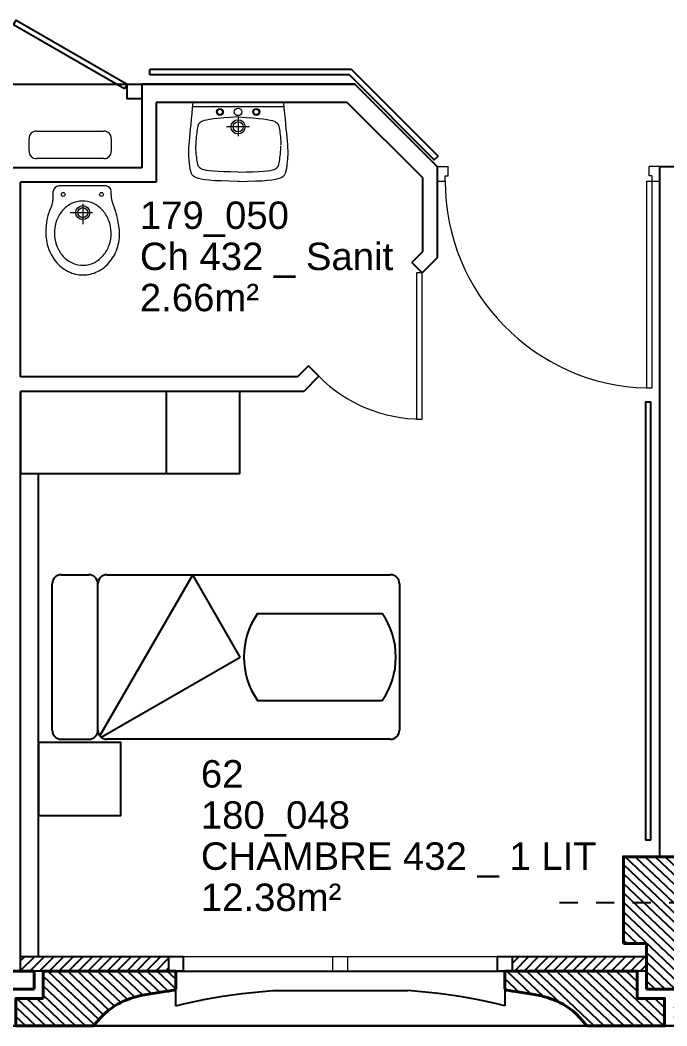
# Model space of a CAD drawing. Header units: metres. Extents: x -8 to 211, y -5 to 116.
# Drawn here: x 178.15 to 181.69, y 45.27 to 50.77 of the extents above; entities that cross this region are included whole.
import ezdxf

# ---------------------------------------------------------------- set-up
doc = ezdxf.new("R2010")
doc.units = ezdxf.units.M
doc.header["$LTSCALE"] = 0.6
doc.header["$MEASUREMENT"] = 0
doc.linetypes.add('CACHÉ', pattern=[0.25, 0.125, -0.125])
doc.linetypes.add('CONTINU', pattern=[0])
doc.layers.get('0').update_dxf_attribs({"linetype": 'CONTINUOUS'})
for name, color, linetype in [('001axes', 1, 'CONTINUOUS'), ('009 main courante', 181, 'CONTINUOUS'), ('400 Lits', 150, 'CONTINUOUS'), ('A_AGENC', 204, 'CONTINUOUS'), ('A_EQMP', 142, 'CONTINUOUS'), ('A_Etiqu_Local', 8, 'CONTINUOUS'), ('A_Etiqu_Local_ancien', 8, 'CONTINUOUS'), ('A_HACH_CLOIS', 7, 'CONTINU'), ('A_HACH_STRUC', 7, 'CONTINUOUS'), ('A_MUR_CLOIS', 8, 'CONTINU'), ('A_MURS_ALÈG', 7, 'CONTINU')]:
    doc.layers.add(name, color=color, linetype=linetype)
for name, color, linetype, lineweight in [('A_CHASS', 4, 'CONTINU', 0), ('A_MURS_STRU', 7, 'CONTINU', 40), ('A_PORTE', 8, 'CONTINU', 0), ('A_SANI', 5, 'CONTINU', 0), ('CONTOUR', 54, 'CONTINUOUS', 30)]:
    doc.layers.add(name, color=color, linetype=linetype, lineweight=lineweight)
doc.styles.add('Attribut', font='arial.ttf')

# ---------------------------------------------------------------- blocks, each defined once
blk = doc.blocks.new('A_Etiqu_Local')
at = {"style": 'Attribut', "flags": 1}
for tag, p in [('CODE_HOPITAL', (-0.4463, 1.632)), ('CODE_SITE', (-0.4463, 1.407)), ('CODE_BATIMENT', (-0.4463, 1.182)), ('CODE_SECTEUR', (-0.4463, 0.957)), ('CODE_ETAGE', (-0.4463, 0.732)), ('NOM_NORMALISE', (-0.4463, -0.843)), ('SECTEUR_ACTIVITE', (-0.4463, -1.068)), ('SOUS_SECTEUR_ACTIVITE', (-0.4463, -1.293)), ('VOLUME', (-0.4463, -1.518)), ('SERVICE', (-0.4463, -1.743)), ('CODE_UG', (-0.4463, -1.968)), ('CODE_UA', (-0.4463, -2.193)), ('CODE_POLE', (-0.4463, -2.418)), ('OCCUPANT_EXTERNE', (-0.4463, -2.643)), ('DISPONIBILITE', (-0.4463, -2.868)), ('ACCES_HANDICAPES', (-0.4463, -3.093)), ('NATURE_SOL', (-0.4463, -3.318)), ('RISQUE_LABORATOIRE', (-0.4463, -3.543)), ('AMIANTE', (-0.4463, -3.768))]:
    blk.add_attdef(tag, p, '', height=0.15, dxfattribs=at)
at = {"layer": 'A_Etiqu_Local', "style": 'Attribut'}
for tag, p in [('CODE_PIECE', (-0.4463, 0.282)), ('NOM_USAGE', (-0.4463, 0.057)), ('SURFACE', (-0.4463, -0.168))]:
    blk.add_attdef(tag, p, '', height=0.15, dxfattribs=at)
at = {"layer": 'A_Etiqu_Local_ancien', "style": 'Attribut'}
blk.add_attdef('CODE_PIECE_ANCIEN', (-0.4463, 0.507), '', height=0.15, dxfattribs=at)

msp = doc.modelspace()

# ---------------------------------------------------------------- hatches: boundary and pattern name
at = {"layer": 'A_HACH_CLOIS'}
h = msp.add_hatch(dxfattribs=at)
h.set_pattern_fill('ANSI31', color=8, scale=0.3, style=0)
h.set_pattern_definition([(45, (173.640193, 45.57118), (-0.0265165, 0.0265165), [])])
h.paths.add_polyline_path([(174.3753, 45.6512), (173.6402, 45.6512), (173.6402, 45.5712), (174.3753, 45.5712)])
h.paths.add_polyline_path([(175.3602, 45.6512), (174.6251, 45.6512), (174.6251, 45.5712), (175.3602, 45.5712)])
h.paths.add_polyline_path([(178.0502, 45.6512), (177.2402, 45.6512), (177.2402, 45.5712), (178.0502, 45.5712)])
h.paths.add_polyline_path([(178.9602, 45.6512), (178.1502, 45.6512), (178.1502, 45.5712), (178.225, 45.5712), (178.9602, 45.5712)])
h.paths.add_polyline_path([(181.5754, 45.6512), (180.8402, 45.6512), (180.8402, 45.5712), (181.5754, 45.5712)])
h.paths.add_polyline_path([(182.5602, 45.6512), (181.825, 45.6512), (181.825, 45.5712), (182.5602, 45.5712)])
h.paths.add_polyline_path([(185.1999, 45.6512), (184.4402, 45.6512), (184.4402, 45.5712), (185.1999, 45.5712)])
at = {"layer": 'A_HACH_STRUC', "linetype": 'Continuous'}
h = msp.add_hatch(dxfattribs=at)
h.set_pattern_fill('ANSI31', color=8, scale=0.3, angle=-88.5553, style=0)
h.set_pattern_definition([(316.4447, (180.80019, 45.27117), (0.02583954, 0.0271766), [])])
h.paths.add_polyline_path([(181.825, 45.7212), (181.9499, 45.7212), (181.9499, 46.1962), (181.6498, 46.1962), (181.4499, 46.1962), (181.4499, 45.7212), (181.5754, 45.7212), (181.5754, 45.4712), (181.825, 45.4712)])
h.paths.add_polyline_path([(181.6752, 45.4212), (181.5253, 45.4212), (181.5253, 45.5712), (180.8402, 45.5712), (180.8002, 45.5712), (180.8002, 45.4683), (180.8101, 45.4665), (180.824, 45.4643), (180.8409, 45.4617), (180.8603, 45.4589), (180.8816, 45.4557), (180.9039, 45.4524), (180.9268, 45.4488), (180.9494, 45.445), (180.9712, 45.441), (180.9915, 45.4369), (181.0008, 45.4348), (181.0097, 45.4327), (181.0182, 45.4305), (181.0264, 45.4282), (181.0343, 45.4258), (181.0419, 45.4233), (181.0494, 45.4208), (181.0569, 45.418), (181.0643, 45.4152), (181.0718, 45.4122), (181.0872, 45.4056), (181.1032, 45.3981), (181.1196, 45.3893), (181.1366, 45.3791), (181.1541, 45.3671), (181.1722, 45.353), (181.1909, 45.3367), (181.2101, 45.3178), (181.2298, 45.296), (181.2502, 45.2712), (181.6752, 45.2712)])
h.paths.add_polyline_path([(182.4736, 45.4488), (182.4965, 45.4524), (182.5188, 45.4557), (182.54, 45.4589), (182.5595, 45.4617), (182.5764, 45.4643), (182.5903, 45.4665), (182.6002, 45.4683), (182.6002, 45.5712), (182.5602, 45.5712), (181.8751, 45.5712), (181.8751, 45.4212), (181.7252, 45.4212), (181.7252, 45.2712), (182.1502, 45.2712), (182.1705, 45.296), (182.1903, 45.3178), (182.2095, 45.3367), (182.2282, 45.353), (182.2462, 45.3671), (182.2638, 45.3791), (182.2808, 45.3893), (182.2972, 45.3981), (182.3131, 45.4056), (182.3285, 45.4122), (182.336, 45.4152), (182.3435, 45.418), (182.3509, 45.4208), (182.3585, 45.4233), (182.3661, 45.4258), (182.374, 45.4282), (182.3821, 45.4305), (182.3906, 45.4327), (182.3995, 45.4348), (182.4089, 45.4369), (182.4292, 45.441), (182.451, 45.445)])
h = msp.add_hatch(dxfattribs=at)
h.set_pattern_fill('ANSI31', color=8, scale=0.3, angle=-88.5553, style=0)
h.set_pattern_definition([(316.4447, (177.20019, 45.27117), (0.02583954, 0.0271766), [])])
h.paths.add_polyline_path([(178.0752, 45.4212), (177.9253, 45.4212), (177.9253, 45.5712), (177.2402, 45.5712), (177.2002, 45.5712), (177.2002, 45.4683), (177.2101, 45.4665), (177.224, 45.4643), (177.2409, 45.4617), (177.2603, 45.4589), (177.2816, 45.4557), (177.3039, 45.4524), (177.3268, 45.4488), (177.3494, 45.445), (177.3712, 45.441), (177.3915, 45.4369), (177.4008, 45.4348), (177.4098, 45.4327), (177.4182, 45.4305), (177.4264, 45.4282), (177.4343, 45.4258), (177.4419, 45.4233), (177.4494, 45.4208), (177.4569, 45.418), (177.4643, 45.4152), (177.4718, 45.4122), (177.4872, 45.4056), (177.5032, 45.3981), (177.5196, 45.3893), (177.5366, 45.3791), (177.5541, 45.3671), (177.5722, 45.353), (177.5909, 45.3367), (177.6101, 45.3178), (177.6298, 45.296), (177.6502, 45.2712), (178.0752, 45.2712)])
h.paths.add_polyline_path([(178.851, 45.445), (178.8736, 45.4488), (178.8965, 45.4524), (178.9188, 45.4557), (178.94, 45.4589), (178.9595, 45.4617), (178.9764, 45.4643), (178.9903, 45.4665), (179.0002, 45.4683), (179.0002, 45.5712), (178.9602, 45.5712), (178.2751, 45.5712), (178.2751, 45.4212), (178.1252, 45.4212), (178.1252, 45.2712), (178.5502, 45.2712), (178.5705, 45.296), (178.5903, 45.3178), (178.6095, 45.3367), (178.6282, 45.353), (178.6462, 45.3671), (178.6638, 45.3791), (178.6808, 45.3893), (178.6972, 45.3981), (178.7131, 45.4056), (178.7285, 45.4122), (178.736, 45.4152), (178.7435, 45.418), (178.7509, 45.4208), (178.7585, 45.4233), (178.7661, 45.4258), (178.774, 45.4282), (178.7821, 45.4305), (178.7906, 45.4327), (178.7995, 45.4348), (178.8089, 45.4369), (178.8292, 45.441)])

# ---------------------------------------------------------------- linework, layer by layer
at = {"layer": '001axes', "color": 8, "linetype": 'CACHÉ'}
msp.add_line((181.0998, 45.9462), (182.2999, 45.9462), dxfattribs=at)
at = {"layer": '009 main courante', "color": 8, "linetype": 'Continuous'}
for p, q in [((178.859, 50.471), (178.8589, 50.501)), ((179.9624, 50.501), (178.8589, 50.501)), ((179.9624, 50.501), (180.4358, 50.0276)), ((179.9499, 50.471), (178.8589, 50.471)), ((179.9499, 50.471), (180.4146, 50.0064)), ((179.9799, 50.421), (178.8136, 50.4211)), ((180.4146, 50.0064), (180.4358, 50.0276)), ((181.5999, 46.2862), (181.5699, 46.2862))]:
    msp.add_line(p, q, dxfattribs=at)
msp.add_lwpolyline([(181.5999, 46.2862), (181.5999, 48.6812), (181.5699, 48.6812), (181.5699, 46.2862)], dxfattribs=at)
at = {"layer": '400 Lits', "color": 8, "linetype": 'Continuous'}
for p, q in [((178.3237, 46.8883), (178.3237, 47.6883)), ((178.3737, 47.7383), (178.5237, 47.7383)), ((178.5737, 46.8883), (178.5737, 47.6883)), ((178.5737, 46.8883), (178.5737, 47.6883)), ((178.5737, 46.8883), (178.5737, 47.6883)), ((178.5846, 46.8572), (179.0933, 47.7383)), ((178.6234, 47.7383), (180.1737, 47.7383)), ((179.3531, 47.2883), (179.0933, 47.7383)), ((180.2237, 47.6883), (180.2237, 46.8883)), ((179.4476, 47.5269), (180.1292, 47.5269)), ((178.5925, 46.8492), (179.3531, 47.2883)), ((179.4476, 47.0498), (180.1292, 47.0498)), ((178.3737, 46.8383), (178.5237, 46.8383)), ((180.1737, 46.8383), (178.6234, 46.8383))]:
    msp.add_line(p, q, dxfattribs=at)
for centre, radius, start, end in [((178.3737, 47.6883), 0.05, 89.9982, 179.9983), ((178.5237, 47.6883), 0.05, 0.0017, 90.0018), ((178.6237, 47.6883), 0.05, 89.9982, 179.9983), ((180.1737, 47.6883), 0.05, 0.0006, 90.0005), ((179.7884, 47.2883), 0.416, 145.0078, 214.9925), ((179.7884, 47.2883), 0.416, 325.0079, 34.9919), ((178.3737, 46.8883), 0.05, 180.0006, 270.0005), ((178.5237, 46.8883), 0.05, 269.9995, 359.9994), ((178.6237, 46.8883), 0.05, 180.0006, 270.0005), ((180.1737, 46.8883), 0.05, 269.9982, 359.9983)]:
    msp.add_arc(centre, radius, start, end, dxfattribs=at)
at = {"layer": 'A_AGENC', "color": 8, "linetype": 'Continuous'}
msp.add_lwpolyline([(178.7186, 50.3951), (178.1124, 50.7451), (178.1274, 50.771), (178.7336, 50.4211)], close=True, dxfattribs=at)
for points in [[(177.3336, 50.4211), (177.3336, 50.3411), (177.2536, 50.3411), (177.2536, 50.4211), (178.8136, 50.4211)], [(178.8136, 50.4211), (178.8136, 50.3411), (178.7336, 50.3411), (178.7336, 50.4211)]]:
    msp.add_lwpolyline(points, dxfattribs=at)
at = {"layer": 'A_CHASS', "color": 8, "linetype": 'Continuous'}
for p, q in [((179.0402, 45.6512), (180.7602, 45.6512)), ((180.7602, 45.5712), (179.0402, 45.5712))]:
    msp.add_line(p, q, dxfattribs=at)
for points in [[(179.8602, 45.5712), (179.8602, 45.6512)], [(179.9402, 45.6512), (179.9402, 45.5712)]]:
    msp.add_lwpolyline(points, dxfattribs=at)
at = {"layer": 'A_EQMP', "color": 8, "linetype": 'Continuous'}
for p, q in [((178.9499, 48.2911), (178.9499, 48.7411)), ((178.2498, 45.6512), (178.2498, 48.2911))]:
    msp.add_line(p, q, dxfattribs=at)
msp.add_lwpolyline([(178.1499, 48.7411), (178.1499, 48.2911), (179.3499, 48.2911), (179.3499, 48.7411), (178.1499, 48.7411)], dxfattribs=at)
msp.add_lwpolyline([(178.2494, 46.4212), (178.6994, 46.4212), (178.6994, 46.8212), (178.2494, 46.8212)], close=True, dxfattribs=at)
at = {"layer": 'A_MUR_CLOIS', "color": 8, "linetype": 'Continuous'}
for p, q in [((178.8136, 50.4211), (178.8136, 49.964)), ((180.4299, 49.971), (179.9799, 50.421)), ((178.8936, 50.3211), (178.8936, 49.884)), ((179.9385, 50.321), (178.8936, 50.3211)), ((180.3499, 49.9096), (179.9385, 50.321)), ((178.8136, 49.964), (177.2536, 49.964)), ((180.4299, 49.971), (180.4299, 49.471)), ((181.6497, 46.1962), (181.6497, 49.971)), ((178.8936, 49.884), (178.1502, 49.884)), ((178.1502, 48.8211), (178.1502, 49.884)), ((180.3499, 49.9096), (180.3499, 49.5042)), ((180.3499, 49.5042), (180.2912, 49.4455)), ((180.3478, 49.3889), (180.2912, 49.4455)), ((180.4299, 49.471), (180.3478, 49.3889)), ((179.7255, 48.8798), (179.6668, 48.821)), ((179.7821, 48.8232), (179.7255, 48.8798)), ((178.6525, 48.8211), (178.1499, 48.8211)), ((179.6668, 48.821), (178.6525, 48.8211)), ((179.7821, 48.8232), (179.6999, 48.741)), ((179.6999, 48.741), (178.1502, 48.7411)), ((178.1502, 45.5712), (178.1502, 48.7411)), ((179.0402, 45.5712), (178.1502, 45.5712)), ((181.5754, 45.5712), (180.7602, 45.5712))]:
    msp.add_line(p, q, dxfattribs=at)
at = {"layer": 'A_MUR_CLOIS', "color": 8}
msp.add_line((178.8136, 50.4211), (179.9799, 50.4211), dxfattribs=at)
at = {"layer": 'A_MUR_CLOIS', "color": 8, "linetype": 'Continuous'}
for points in [[(181.6497, 49.971), (181.75, 49.9711)], [(181.65, 49.8711), (181.6497, 49.871)], [(178.1502, 45.6512), (179.0402, 45.6512)], [(178.9602, 45.6512), (178.9602, 45.5712)], [(179.0402, 45.6512), (179.0402, 45.5712)], [(180.7602, 45.5712), (180.7602, 45.6512), (181.5754, 45.6512)], [(180.8402, 45.6512), (180.8402, 45.5712)], [(181.5754, 45.6512), (181.5754, 45.5712)]]:
    msp.add_lwpolyline(points, dxfattribs=at)
at = {"layer": 'A_MURS_ALÈG', "color": 8, "ltscale": 200}
for p, q in [((179.0002, 45.3812), (179.0002, 45.5712)), ((179.0002, 45.5712), (180.8002, 45.5712)), ((180.8002, 45.5712), (180.8002, 45.3812)), ((179.5308, 45.4646), (180.2696, 45.4646)), ((180.3271, 45.4595), (180.2696, 45.4646)), ((180.383, 45.4539), (180.3271, 45.4595)), ((180.4376, 45.4477), (180.383, 45.4539)), ((180.4911, 45.4408), (180.4376, 45.4477)), ((180.5437, 45.4332), (180.4911, 45.4408)), ((180.5956, 45.4247), (180.5437, 45.4332)), ((180.6469, 45.4153), (180.5956, 45.4247)), ((180.698, 45.405), (180.6469, 45.4153)), ((180.749, 45.3936), (180.698, 45.405)), ((180.8002, 45.3812), (180.749, 45.3936)), ((178.5502, 45.2712), (181.2502, 45.2712))]:
    msp.add_line(p, q, dxfattribs=at)
msp.add_lwpolyline([(179.0002, 45.3812), (179.0514, 45.3936), (179.1024, 45.405), (179.1535, 45.4153), (179.2048, 45.4247), (179.2567, 45.4332), (179.3093, 45.4408), (179.3627, 45.4477), (179.4174, 45.4539), (179.4733, 45.4595), (179.5308, 45.4646)], dxfattribs=at)
at = {"layer": 'A_MURS_STRU', "color": 8, "linetype": 'Continuous'}
for p, q in [((181.4499, 45.7212), (181.5754, 45.7212)), ((181.5754, 45.4712), (181.5754, 45.7212)), ((178.225, 45.5712), (177.9754, 45.5712)), ((178.225, 45.5712), (178.225, 45.4712)), ((178.2751, 45.4212), (178.2751, 45.5712)), ((179.0002, 45.5712), (178.2751, 45.5712)), ((179.0002, 45.4712), (179.0002, 45.5712)), ((180.8002, 45.5712), (181.5253, 45.5712)), ((180.8002, 45.4712), (180.8002, 45.5712)), ((181.5253, 45.4212), (181.5253, 45.5712)), ((177.9754, 45.4712), (178.225, 45.4712)), ((181.5754, 45.4712), (181.825, 45.4712))]:
    msp.add_line(p, q, dxfattribs=at)
for points in [[(181.4499, 45.7212), (181.4499, 46.1962), (181.9499, 46.1962)], [(178.5502, 45.2712), (178.5705, 45.296), (178.5903, 45.3178), (178.6095, 45.3367), (178.6282, 45.353), (178.6462, 45.3671), (178.6638, 45.3791), (178.6808, 45.3893), (178.6972, 45.3981), (178.7131, 45.4056), (178.7285, 45.4122), (178.7285, 45.4122), (178.736, 45.4152), (178.7435, 45.418), (178.7509, 45.4208), (178.7585, 45.4233), (178.7661, 45.4258), (178.774, 45.4282), (178.7821, 45.4305), (178.7906, 45.4327), (178.7995, 45.4348), (178.8089, 45.4369), (178.8089, 45.4369), (178.8292, 45.441), (178.851, 45.445), (178.8736, 45.4488), (178.8965, 45.4524), (178.9188, 45.4557), (178.94, 45.4589), (178.9595, 45.4617), (178.9764, 45.4643), (178.9903, 45.4665), (179.0003, 45.4684)], [(181.2502, 45.2712), (181.2298, 45.296), (181.2101, 45.3178), (181.1909, 45.3367), (181.1722, 45.353), (181.1541, 45.3671), (181.1366, 45.3791), (181.1196, 45.3893), (181.1032, 45.3981), (181.0872, 45.4056), (181.0718, 45.4122), (181.0718, 45.4122), (181.0643, 45.4152), (181.0569, 45.418), (181.0494, 45.4208), (181.0419, 45.4233), (181.0343, 45.4258), (181.0264, 45.4282), (181.0182, 45.4305), (181.0097, 45.4327), (181.0008, 45.4348), (180.9915, 45.4369), (180.9915, 45.4369), (180.9712, 45.441), (180.9494, 45.445), (180.9268, 45.4488), (180.9039, 45.4524), (180.8816, 45.4557), (180.8603, 45.4589), (180.8409, 45.4617), (180.824, 45.4643), (180.8101, 45.4665), (180.8001, 45.4684)], [(178.2751, 45.4212), (178.1252, 45.4212), (178.1252, 45.2712), (178.5502, 45.2712)], [(181.5253, 45.4212), (181.6752, 45.4212), (181.6752, 45.2712), (181.2502, 45.2712)]]:
    msp.add_lwpolyline(points, dxfattribs=at)
at = {"layer": 'A_PORTE', "color": 8, "linetype": 'Continuous'}
for p, q in [((180.4299, 49.971), (180.4299, 49.891)), ((180.4299, 49.971), (180.4898, 49.971)), ((180.4898, 49.9188), (180.4898, 49.971)), ((181.5898, 49.9188), (181.5898, 49.971)), ((181.6497, 49.971), (181.5898, 49.971)), ((181.6497, 49.971), (181.6497, 49.891)), ((180.4299, 49.891), (180.4738, 49.891)), ((180.4738, 49.891), (180.4738, 49.9188)), ((180.4738, 49.9188), (180.4898, 49.9188)), ((181.5758, 49.891), (181.5758, 48.7594)), ((181.5758, 49.891), (181.6497, 49.891)), ((181.6058, 49.9188), (181.5898, 49.9188)), ((181.6058, 49.9188), (181.6058, 48.7594)), ((180.3178, 49.3889), (180.3178, 48.5889)), ((180.3478, 49.3889), (180.3178, 49.3889)), ((180.3478, 48.5889), (180.3478, 49.3889)), ((181.5758, 48.7594), (181.6058, 48.7594)), ((180.3178, 48.5889), (180.3478, 48.5889))]:
    msp.add_line(p, q, dxfattribs=at)
for centre, radius, start, end in [((181.6058, 49.891), 1.132, 180, 268.4814), ((180.3478, 49.3889), 0.8, 225, 270)]:
    msp.add_arc(centre, radius, start, end, dxfattribs=at)
at = {"layer": 'A_SANI', "color": 8, "linetype": 'Continuous'}
for p, q in [((179.0891, 50.2593), (179.0921, 50.2896)), ((179.0921, 50.2896), (179.0952, 50.3211)), ((179.5905, 50.3211), (179.0952, 50.3211)), ((179.5905, 50.2961), (179.0952, 50.2961)), ((179.5936, 50.2896), (179.5905, 50.3211)), ((179.5966, 50.2593), (179.5936, 50.2896)), ((179.0834, 50.2026), (179.0861, 50.2303)), ((179.0861, 50.2303), (179.0891, 50.2593)), ((179.1392, 50.2153), (179.1338, 50.2119)), ((179.1465, 50.2185), (179.1392, 50.2153)), ((179.1562, 50.2216), (179.1465, 50.2185)), ((179.1689, 50.2246), (179.1562, 50.2216)), ((179.1854, 50.2276), (179.1689, 50.2246)), ((179.2061, 50.2305), (179.1854, 50.2276)), ((179.2317, 50.2334), (179.2061, 50.2305)), ((179.2628, 50.2363), (179.2317, 50.2334)), ((179.3001, 50.2392), (179.2628, 50.2363)), ((179.344, 50.2422), (179.3001, 50.2392)), ((179.3407, 50.2422), (179.3846, 50.2392)), ((179.3409, 50.2386), (179.3409, 50.1364)), ((179.3846, 50.2392), (179.4218, 50.2363)), ((179.4218, 50.2363), (179.453, 50.2334)), ((179.453, 50.2334), (179.4786, 50.2305)), ((179.4786, 50.2305), (179.4993, 50.2276)), ((179.4993, 50.2276), (179.5157, 50.2246)), ((179.5157, 50.2246), (179.5285, 50.2216)), ((179.5285, 50.2216), (179.5382, 50.2185)), ((179.5382, 50.2185), (179.5454, 50.2153)), ((179.5454, 50.2153), (179.5509, 50.2119)), ((179.5996, 50.2303), (179.5966, 50.2593)), ((179.6024, 50.2026), (179.5996, 50.2303)), ((178.2371, 50.164), (178.6071, 50.164)), ((179.0784, 50.1521), (179.0808, 50.1765)), ((179.0808, 50.1765), (179.0834, 50.2026)), ((179.1159, 50.1639), (179.1145, 50.1539)), ((179.1174, 50.1732), (179.1159, 50.1639)), ((179.119, 50.1816), (179.1174, 50.1732)), ((179.1206, 50.1889), (179.119, 50.1816)), ((179.1214, 50.1921), (179.1206, 50.1889)), ((179.1222, 50.1951), (179.1214, 50.1921)), ((179.1231, 50.1978), (179.1222, 50.1951)), ((179.1241, 50.2002), (179.1231, 50.1978)), ((179.1253, 50.2025), (179.1241, 50.2002)), ((179.1265, 50.2046), (179.1253, 50.2025)), ((179.128, 50.2066), (179.1265, 50.2046)), ((179.1297, 50.2085), (179.128, 50.2066)), ((179.1316, 50.2102), (179.1297, 50.2085)), ((179.1338, 50.2119), (179.1316, 50.2102)), ((179.4041, 50.1875), (179.2777, 50.1875)), ((179.5509, 50.2119), (179.5531, 50.2102)), ((179.5531, 50.2102), (179.555, 50.2085)), ((179.555, 50.2085), (179.5567, 50.2066)), ((179.5567, 50.2066), (179.5581, 50.2046)), ((179.5581, 50.2046), (179.5594, 50.2025)), ((179.5594, 50.2025), (179.5605, 50.2002)), ((179.5605, 50.2002), (179.5615, 50.1978)), ((179.5615, 50.1978), (179.5624, 50.1951)), ((179.5624, 50.1951), (179.5633, 50.1921)), ((179.5633, 50.1921), (179.5641, 50.1889)), ((179.5641, 50.1889), (179.5657, 50.1816)), ((179.5657, 50.1816), (179.5672, 50.1732)), ((179.5672, 50.1732), (179.5687, 50.164)), ((179.5687, 50.164), (179.5701, 50.154)), ((179.605, 50.1765), (179.6024, 50.2026)), ((179.6073, 50.1521), (179.605, 50.1765)), ((178.1971, 50.054), (178.1971, 50.124)), ((178.6471, 50.124), (178.6471, 50.054)), ((179.073, 50.0902), (179.0745, 50.1088)), ((179.0745, 50.1088), (179.0763, 50.1294)), ((179.0763, 50.1294), (179.0784, 50.1521)), ((179.1102, 50.1093), (179.1096, 50.0978)), ((179.1111, 50.1208), (179.1102, 50.1093)), ((179.1121, 50.1322), (179.1111, 50.1208)), ((179.1132, 50.1433), (179.1121, 50.1322)), ((179.1145, 50.1539), (179.1132, 50.1433)), ((179.5701, 50.154), (179.5714, 50.1435)), ((179.5714, 50.1435), (179.5726, 50.1327)), ((179.5726, 50.1327), (179.5736, 50.1216)), ((179.5736, 50.1216), (179.5744, 50.1104)), ((179.5744, 50.1104), (179.575, 50.0994)), ((179.6094, 50.1294), (179.6073, 50.1521)), ((179.6112, 50.1088), (179.6094, 50.1294)), ((179.6127, 50.0902), (179.6112, 50.1088)), ((179.0711, 50.0533), (179.0713, 50.0597)), ((179.0711, 50.0473), (179.0711, 50.0533)), ((179.0713, 50.0597), (179.0716, 50.0665)), ((179.0716, 50.0665), (179.072, 50.0738)), ((179.072, 50.0738), (179.073, 50.0902)), ((179.1096, 50.0978), (179.1092, 50.0864)), ((179.1096, 50.0751), (179.1092, 50.0865)), ((179.1102, 50.0636), (179.1096, 50.0751)), ((179.1111, 50.0521), (179.1102, 50.0636)), ((179.1121, 50.0407), (179.1111, 50.0521)), ((179.5726, 50.0402), (179.5736, 50.0513)), ((179.5736, 50.0513), (179.5744, 50.0625)), ((179.5744, 50.0625), (179.575, 50.0735)), ((179.575, 50.0994), (179.5754, 50.0886)), ((179.575, 50.0735), (179.5754, 50.0843)), ((179.6138, 50.0738), (179.6127, 50.0902)), ((179.6141, 50.0665), (179.6138, 50.0738)), ((179.6144, 50.0597), (179.6141, 50.0665)), ((179.6146, 50.0533), (179.6144, 50.0597)), ((179.6146, 50.0473), (179.6146, 50.0533)), ((178.6071, 50.014), (178.2371, 50.014)), ((179.0711, 50.0415), (179.0711, 50.0473)), ((179.0712, 50.0358), (179.0711, 50.0415)), ((179.0714, 50.0302), (179.0712, 50.0358)), ((179.0717, 50.0246), (179.0714, 50.0302)), ((179.0721, 50.0189), (179.0717, 50.0246)), ((179.0726, 50.013), (179.0721, 50.0189)), ((179.0731, 50.0068), (179.0726, 50.013)), ((179.0737, 50.0004), (179.0731, 50.0068)), ((179.0744, 49.9939), (179.0737, 50.0004)), ((179.0752, 49.9874), (179.0744, 49.9939)), ((179.1132, 50.0296), (179.1121, 50.0407)), ((179.1145, 50.019), (179.1132, 50.0296)), ((179.1159, 50.009), (179.1145, 50.019)), ((179.1174, 49.9997), (179.1159, 50.009)), ((179.119, 49.9913), (179.1174, 49.9997)), ((179.5657, 49.9913), (179.5672, 49.9997)), ((179.5672, 49.9997), (179.5687, 50.0089)), ((179.5687, 50.0089), (179.5701, 50.0188)), ((179.5701, 50.0188), (179.5714, 50.0293)), ((179.5714, 50.0293), (179.5726, 50.0402)), ((179.6105, 49.9874), (179.6113, 49.9939)), ((179.6113, 49.9939), (179.612, 50.0004)), ((179.612, 50.0004), (179.6126, 50.0068)), ((179.6126, 50.0068), (179.6131, 50.013)), ((179.6131, 50.013), (179.6136, 50.0189)), ((179.6136, 50.0189), (179.614, 50.0246)), ((179.614, 50.0246), (179.6143, 50.0302)), ((179.6143, 50.0302), (179.6145, 50.0358)), ((179.6145, 50.0358), (179.6146, 50.0415)), ((179.6146, 50.0415), (179.6146, 50.0473)), ((179.076, 49.9808), (179.0752, 49.9874)), ((179.0769, 49.9743), (179.076, 49.9808)), ((179.0778, 49.9681), (179.0769, 49.9743)), ((179.0787, 49.962), (179.0778, 49.9681)), ((179.0797, 49.9563), (179.0787, 49.962)), ((179.0808, 49.951), (179.0797, 49.9563)), ((179.0818, 49.9461), (179.0808, 49.951)), ((179.083, 49.9417), (179.0818, 49.9461)), ((179.0842, 49.9377), (179.083, 49.9417)), ((179.1206, 49.984), (179.119, 49.9913)), ((179.1214, 49.9808), (179.1206, 49.984)), ((179.1222, 49.9778), (179.1214, 49.9808)), ((179.1231, 49.9751), (179.1222, 49.9778)), ((179.1241, 49.9727), (179.1231, 49.9751)), ((179.1253, 49.9704), (179.1241, 49.9727)), ((179.1265, 49.9683), (179.1253, 49.9704)), ((179.128, 49.9663), (179.1265, 49.9683)), ((179.1297, 49.9644), (179.128, 49.9663)), ((179.1316, 49.9627), (179.1297, 49.9644)), ((179.1338, 49.961), (179.1316, 49.9627)), ((179.1392, 49.9576), (179.1338, 49.961)), ((179.1465, 49.9545), (179.1392, 49.9576)), ((179.1562, 49.9516), (179.1465, 49.9545)), ((179.1689, 49.9489), (179.1562, 49.9516)), ((179.1854, 49.9465), (179.1689, 49.9489)), ((179.2061, 49.9444), (179.1854, 49.9465)), ((179.2317, 49.9427), (179.2061, 49.9444)), ((179.2628, 49.9414), (179.2317, 49.9427)), ((179.3001, 49.9406), (179.2628, 49.9414)), ((179.344, 49.9402), (179.3001, 49.9406)), ((179.3407, 49.9402), (179.3846, 49.9406)), ((179.3846, 49.9406), (179.4218, 49.9414)), ((179.4218, 49.9414), (179.453, 49.9427)), ((179.453, 49.9427), (179.4786, 49.9444)), ((179.4786, 49.9444), (179.4993, 49.9465)), ((179.4993, 49.9465), (179.5157, 49.9489)), ((179.5157, 49.9489), (179.5285, 49.9516)), ((179.5285, 49.9516), (179.5382, 49.9545)), ((179.5382, 49.9545), (179.5454, 49.9576)), ((179.5454, 49.9576), (179.5509, 49.961)), ((179.5509, 49.961), (179.5531, 49.9627)), ((179.5531, 49.9627), (179.555, 49.9644)), ((179.555, 49.9644), (179.5567, 49.9663)), ((179.5567, 49.9663), (179.5581, 49.9683)), ((179.5581, 49.9683), (179.5594, 49.9704)), ((179.5594, 49.9704), (179.5605, 49.9727)), ((179.5605, 49.9727), (179.5615, 49.9751)), ((179.5615, 49.9751), (179.5624, 49.9778)), ((179.5624, 49.9778), (179.5633, 49.9808)), ((179.5633, 49.9808), (179.5641, 49.984)), ((179.5641, 49.984), (179.5657, 49.9913)), ((179.6015, 49.9377), (179.6027, 49.9417)), ((179.6027, 49.9417), (179.6039, 49.9461)), ((179.6039, 49.9461), (179.6049, 49.951)), ((179.6049, 49.951), (179.606, 49.9563)), ((179.606, 49.9563), (179.607, 49.962)), ((179.607, 49.962), (179.6079, 49.9681)), ((179.6079, 49.9681), (179.6088, 49.9743)), ((179.6088, 49.9743), (179.6097, 49.9808)), ((179.6097, 49.9808), (179.6105, 49.9874)), ((179.0855, 49.934), (179.0842, 49.9377)), ((179.087, 49.9306), (179.0855, 49.934)), ((179.0887, 49.9275), (179.087, 49.9306)), ((179.0906, 49.9247), (179.0887, 49.9275)), ((179.0927, 49.922), (179.0906, 49.9247)), ((179.0952, 49.9195), (179.0927, 49.922)), ((179.0979, 49.9172), (179.0952, 49.9195)), ((179.1045, 49.9126), (179.0979, 49.9172)), ((179.1132, 49.9084), (179.1045, 49.9126)), ((179.1248, 49.9046), (179.1132, 49.9084)), ((179.1398, 49.9011), (179.1248, 49.9046)), ((179.1591, 49.898), (179.1398, 49.9011)), ((179.1834, 49.8954), (179.1591, 49.898)), ((179.2134, 49.8931), (179.1834, 49.8954)), ((179.2498, 49.8914), (179.2134, 49.8931)), ((179.2934, 49.8901), (179.2498, 49.8914)), ((179.3448, 49.8893), (179.2934, 49.8901)), ((179.3409, 49.8893), (179.3923, 49.8901)), ((179.3923, 49.8901), (179.4359, 49.8914)), ((179.4359, 49.8914), (179.4723, 49.8931)), ((179.4723, 49.8931), (179.5023, 49.8954)), ((179.5023, 49.8954), (179.5266, 49.898)), ((179.5266, 49.898), (179.5459, 49.9011)), ((179.5459, 49.9011), (179.561, 49.9046)), ((179.561, 49.9046), (179.5725, 49.9084)), ((179.5725, 49.9084), (179.5812, 49.9126)), ((179.5812, 49.9126), (179.5878, 49.9172)), ((179.5878, 49.9172), (179.5905, 49.9195)), ((179.5905, 49.9195), (179.593, 49.922)), ((179.593, 49.922), (179.5951, 49.9247)), ((179.5951, 49.9247), (179.597, 49.9275)), ((179.597, 49.9275), (179.5987, 49.9306)), ((179.5987, 49.9306), (179.6002, 49.934)), ((179.6002, 49.934), (179.6015, 49.9377)), ((178.3299, 49.832), (178.33, 49.8352)), ((178.3299, 49.8273), (178.3299, 49.832)), ((178.6172, 49.864), (178.36, 49.864)), ((178.6473, 49.832), (178.6471, 49.8352)), ((178.6473, 49.8273), (178.6473, 49.832)), ((178.3259, 49.7721), (178.3263, 49.7743)), ((178.3263, 49.7743), (178.3267, 49.7766)), ((178.3267, 49.7766), (178.3271, 49.7789)), ((178.3271, 49.7789), (178.3274, 49.7811)), ((178.3274, 49.7811), (178.3277, 49.7834)), ((178.3277, 49.7834), (178.328, 49.7857)), ((178.328, 49.7857), (178.3283, 49.788)), ((178.3283, 49.788), (178.3287, 49.7924)), ((178.3287, 49.7924), (178.329, 49.7967)), ((178.329, 49.7967), (178.3293, 49.801)), ((178.3293, 49.801), (178.3295, 49.8053)), ((178.3295, 49.8053), (178.3297, 49.8095)), ((178.3297, 49.8095), (178.3298, 49.8138)), ((178.3298, 49.8182), (178.3299, 49.8227)), ((178.3298, 49.8138), (178.3298, 49.8182)), ((178.3299, 49.8227), (178.3299, 49.8273)), ((178.6473, 49.8227), (178.6473, 49.8273)), ((178.6473, 49.8182), (178.6473, 49.8227)), ((178.6475, 49.8138), (178.6473, 49.8182)), ((178.6477, 49.8095), (178.6475, 49.8138)), ((178.648, 49.8053), (178.6477, 49.8095)), ((178.6484, 49.801), (178.648, 49.8053)), ((178.6489, 49.7967), (178.6484, 49.801)), ((178.6496, 49.7924), (178.6489, 49.7967)), ((178.6505, 49.788), (178.6496, 49.7924)), ((178.651, 49.7857), (178.6505, 49.788)), ((178.6516, 49.7834), (178.651, 49.7857)), ((178.6522, 49.7811), (178.6516, 49.7834)), ((178.6528, 49.7789), (178.6522, 49.7811)), ((178.6535, 49.7766), (178.6528, 49.7789)), ((178.6541, 49.7743), (178.6535, 49.7766)), ((178.6549, 49.7721), (178.6541, 49.7743)), ((178.3055, 49.7147), (178.3084, 49.7235)), ((178.3084, 49.7235), (178.3112, 49.7311)), ((178.3112, 49.7311), (178.3139, 49.7377)), ((178.3139, 49.7377), (178.3163, 49.7435)), ((178.3163, 49.7435), (178.3174, 49.7461)), ((178.3174, 49.7461), (178.3184, 49.7485)), ((178.3184, 49.7485), (178.3194, 49.7509)), ((178.3194, 49.7509), (178.3203, 49.7531)), ((178.3203, 49.7531), (178.3211, 49.7552)), ((178.3211, 49.7552), (178.3218, 49.7573)), ((178.3218, 49.7573), (178.3226, 49.7594)), ((178.3226, 49.7594), (178.3232, 49.7614)), ((178.3232, 49.7614), (178.3238, 49.7635)), ((178.3238, 49.7635), (178.3244, 49.7655)), ((178.3244, 49.7655), (178.3249, 49.7677)), ((178.3249, 49.7677), (178.3254, 49.7699)), ((178.3254, 49.7699), (178.3259, 49.7721)), ((178.491, 49.7671), (178.491, 49.6548)), ((178.6556, 49.7699), (178.6549, 49.7721)), ((178.6563, 49.7677), (178.6556, 49.7699)), ((178.657, 49.7655), (178.6563, 49.7677)), ((178.6578, 49.7635), (178.657, 49.7655)), ((178.6585, 49.7614), (178.6578, 49.7635)), ((178.6592, 49.7594), (178.6585, 49.7614)), ((178.66, 49.7573), (178.6592, 49.7594)), ((178.6608, 49.7552), (178.66, 49.7573)), ((178.6616, 49.7531), (178.6608, 49.7552)), ((178.6624, 49.7509), (178.6616, 49.7531)), ((178.6633, 49.7485), (178.6624, 49.7509)), ((178.6642, 49.7461), (178.6633, 49.7485)), ((178.6652, 49.7435), (178.6642, 49.7461)), ((178.6672, 49.7377), (178.6652, 49.7435)), ((178.6694, 49.7311), (178.6672, 49.7377)), ((178.6718, 49.7235), (178.6694, 49.7311)), ((178.6743, 49.7147), (178.6718, 49.7235)), ((178.2925, 49.6473), (178.2946, 49.6645)), ((178.2946, 49.6645), (178.297, 49.6796)), ((178.297, 49.6796), (178.2997, 49.693)), ((178.2997, 49.693), (178.3025, 49.7046)), ((178.3025, 49.7046), (178.3055, 49.7147)), ((178.4227, 49.7182), (178.5447, 49.7182)), ((178.677, 49.7046), (178.6743, 49.7147)), ((178.6797, 49.693), (178.677, 49.7046)), ((178.6825, 49.6796), (178.6797, 49.693)), ((178.6854, 49.6645), (178.6825, 49.6796)), ((178.6883, 49.6473), (178.6854, 49.6645)), ((178.2908, 49.6279), (178.2925, 49.6473)), ((178.6912, 49.6279), (178.6883, 49.6473))]:
    msp.add_line(p, q, dxfattribs=at)
for centre, radius in [((179.2414, 50.269), 0.0189), ((179.2414, 50.269), 0.0144), ((179.3409, 50.269), 0.0204), ((179.4404, 50.269), 0.0189), ((179.4404, 50.269), 0.0144), ((179.3409, 50.1875), 0.0387), ((179.3409, 50.1875), 0.0274), ((178.3836, 49.8179), 0.0105), ((178.5936, 49.8179), 0.0105), ((178.491, 49.7182), 0.0383), ((178.491, 49.7182), 0.0276)]:
    msp.add_circle(centre, radius, dxfattribs=at)
for centre, radius, start, end in [((178.2371, 50.124), 0.04, 89.9992, 179.9993), ((178.6071, 50.124), 0.04, 0.0007, 90.0008), ((178.2371, 50.054), 0.04, 179.9992, 269.9993), ((178.6071, 50.054), 0.04, 269.9992, 359.9993), ((178.36, 49.834), 0.03, 90, 177.8165), ((178.6172, 49.834), 0.03, 2.1835, 90), ((178.4902, 49.6441), 0.1377, 66.0617, 116.3104), ((178.513, 49.6141), 0.1761, 139.7317, 161.0893), ((178.4993, 49.6258), 0.1581, 116.3099, 139.7321), ((178.4819, 49.6254), 0.1581, 42.6397, 66.0619), ((178.4687, 49.6132), 0.1761, 21.2818, 42.6394), ((178.5343, 49.6068), 0.1986, 161.0902, 201.2801), ((178.4477, 49.605), 0.1986, 341.0894, 21.2461), ((178.5491, 49.607), 0.26, 175.5366, 196.6993), ((178.4333, 49.6047), 0.2596, 343.7793, 4.9804), ((178.525, 49.5998), 0.2348, 196.6997, 218.9787), ((178.5133, 49.5986), 0.1761, 201.2818, 222.6394), ((178.469, 49.5977), 0.1761, 319.7317, 341.0893), ((178.4598, 49.597), 0.232, 321.3381, 343.7801), ((178.5055, 49.584), 0.2098, 218.9784, 243.481), ((178.5001, 49.5864), 0.1581, 222.6392, 246.0614), ((178.4918, 49.5678), 0.1377, 246.0617, 296.3338), ((178.4828, 49.5861), 0.1581, 296.3097, 319.7319), ((178.4794, 49.5813), 0.2069, 296.6226, 321.3372), ((178.4921, 49.557), 0.1796, 243.4811, 269.9996), ((178.4921, 49.5561), 0.1787, 270, 296.623)]:
    msp.add_arc(centre, radius, start, end, dxfattribs=at)
at = {"layer": 'CONTOUR', "color": 8}
for points in [[(198.1162, 48.7964), (187.2499, 48.7964), (187.2499, 49.7211), (185.3999, 49.7211), (185.3999, 45.2712), (167.2002, 45.2712), (167.2002, 46.1716)], [(185.3999, 45.2715), (167.2002, 45.2715)]]:
    msp.add_lwpolyline(points, dxfattribs=at)

# ---------------------------------------------------------------- block references
at = {"layer": 'A_Etiqu_Local', "color": 8}
ref = msp.add_blockref('A_Etiqu_Local', (179.2501, 49.3471), dxfattribs=at)
ref.add_attrib('CODE_PIECE', '179_050', (178.8037, 49.6291), dxfattribs={"height": 0.15, "style": 'Attribut'})
ref.add_attrib('NOM_USAGE', 'Ch 432 _ Sanit', (178.8037, 49.4041), dxfattribs={"height": 0.15, "style": 'Attribut'})
ref.add_attrib('SURFACE', '2.66m²', (178.8037, 49.1791), dxfattribs={"height": 0.15, "style": 'Attribut'})
ref = msp.add_blockref('A_Etiqu_Local', (179.5838, 46.0676), dxfattribs=at)
ref.add_attrib('CODE_PIECE', '180_048', (179.1374, 46.3495), dxfattribs={"height": 0.15, "style": 'Attribut'})
ref.add_attrib('CODE_PIECE_ANCIEN', '62', (179.1374, 46.5745), dxfattribs={"layer": 'A_Etiqu_Local_ancien', "height": 0.15, "style": 'Attribut'})
ref.add_attrib('NOM_USAGE', 'CHAMBRE 432 _ 1 LIT', (179.1374, 46.1245), dxfattribs={"height": 0.15, "style": 'Attribut'})
ref.add_attrib('SURFACE', '12.38m²', (179.1374, 45.8995), dxfattribs={"height": 0.15, "style": 'Attribut'})

doc.saveas('drawing.dxf')
